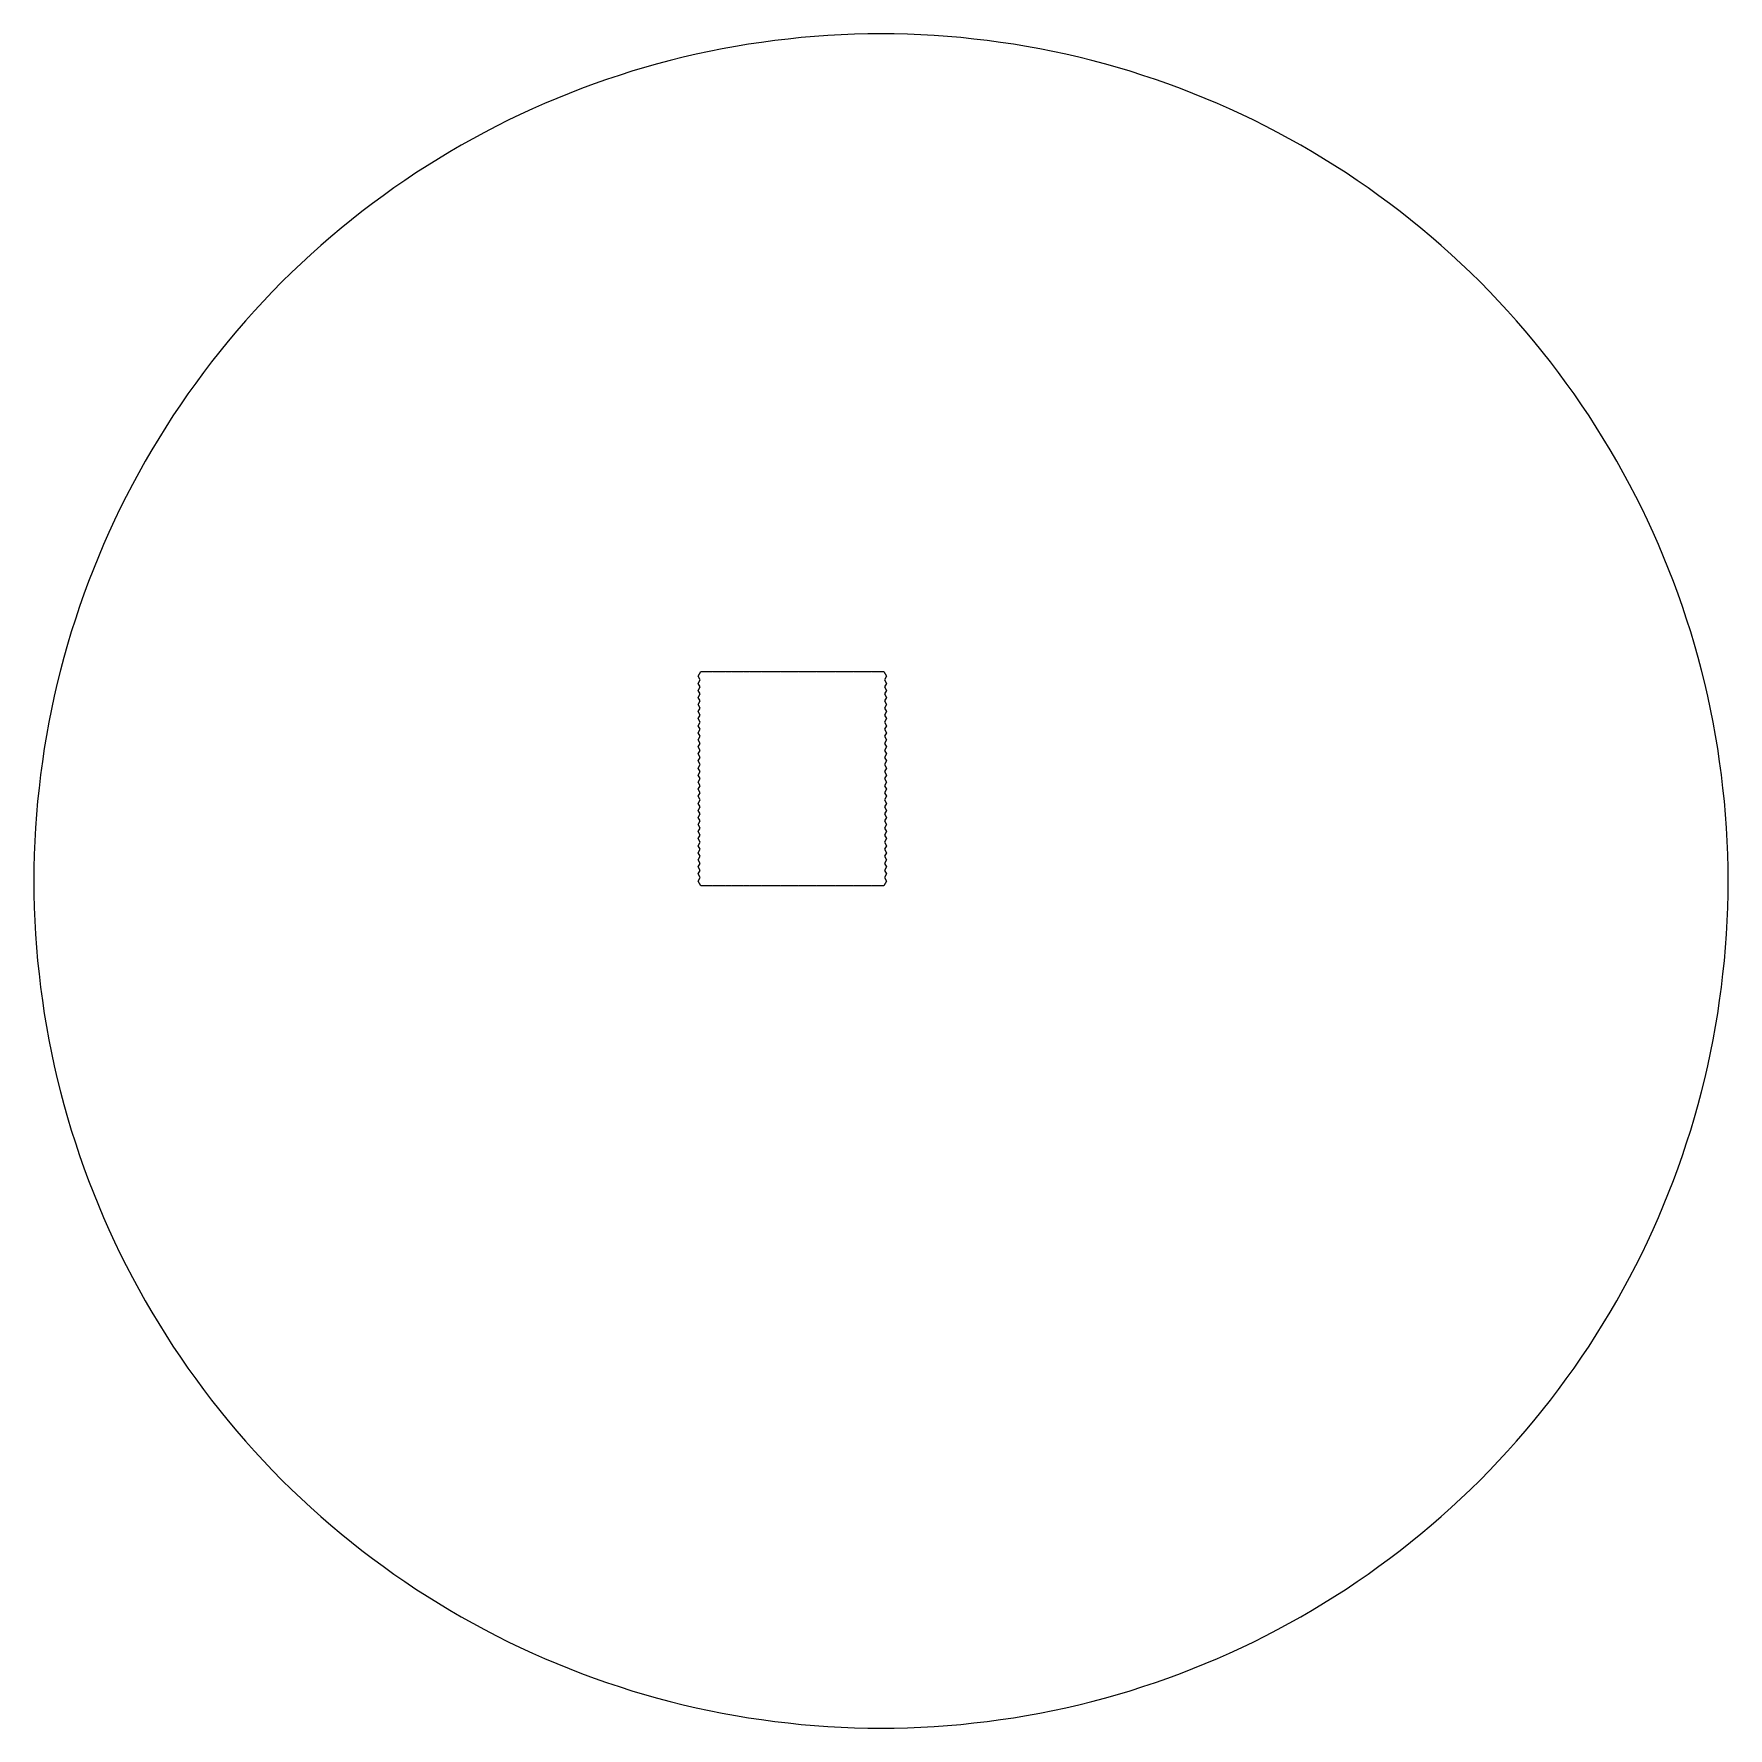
# Model space of a CAD drawing. Header units: metres. Extents: x -3000 to 3000, y -3000 to 3000.
import ezdxf

# ---------------------------------------------------------------- set-up
doc = ezdxf.new("R2010")
doc.units = ezdxf.units.M

msp = doc.modelspace()

# ---------------------------------------------------------------- linework, layer by layer
for p, q in [((0, 3000), (-47.1219, 2999.63)), ((47.1219, 2999.63), (0, 3000)), ((-562.144, 2946.86), (-608.362, 2937.67)), ((-515.787, 2955.33), (-562.144, 2946.86)), ((-469.303, 2963.07), (-515.787, 2955.33)), ((-422.704, 2970.07), (-469.303, 2963.07)), ((-376, 2976.34), (-422.704, 2970.07)), ((-329.203, 2981.88), (-376, 2976.34)), ((-282.325, 2986.69), (-329.203, 2981.88)), ((-235.377, 2990.75), (-282.325, 2986.69)), ((-188.372, 2994.08), (-235.377, 2990.75)), ((-141.319, 2996.67), (-188.372, 2994.08)), ((-94.2323, 2998.52), (-141.319, 2996.67)), ((-47.1219, 2999.63), (-94.2323, 2998.52)), ((94.2323, 2998.52), (47.1219, 2999.63)), ((141.319, 2996.67), (94.2323, 2998.52)), ((188.372, 2994.08), (141.319, 2996.67)), ((235.377, 2990.75), (188.372, 2994.08)), ((282.325, 2986.69), (235.377, 2990.75)), ((329.203, 2981.88), (282.325, 2986.69)), ((376, 2976.34), (329.203, 2981.88)), ((422.704, 2970.07), (376, 2976.34)), ((469.303, 2963.07), (422.704, 2970.07)), ((515.787, 2955.33), (469.303, 2963.07)), ((562.144, 2946.86), (515.787, 2955.33)), ((608.362, 2937.67), (562.144, 2946.86)), ((-836.973, 2880.88), (-882.121, 2867.38)), ((-791.619, 2893.67), (-836.973, 2880.88)), ((-746.07, 2905.75), (-791.619, 2893.67)), ((-700.336, 2917.11), (-746.07, 2905.75)), ((-654.43, 2927.75), (-700.336, 2917.11)), ((-608.362, 2937.67), (-654.43, 2927.75)), ((654.43, 2927.75), (608.362, 2937.67)), ((700.336, 2917.11), (654.43, 2927.75)), ((746.07, 2905.75), (700.336, 2917.11)), ((791.619, 2893.67), (746.07, 2905.75)), ((836.973, 2880.88), (791.619, 2893.67)), ((882.121, 2867.38), (836.973, 2880.88)), ((-1016.21, 2822.64), (-1060.42, 2806.33)), ((-971.752, 2838.26), (-1016.21, 2822.64)), ((-927.051, 2853.17), (-971.752, 2838.26)), ((-882.121, 2867.38), (-927.051, 2853.17)), ((927.051, 2853.17), (882.121, 2867.38)), ((971.752, 2838.26), (927.051, 2853.17)), ((1016.21, 2822.64), (971.752, 2838.26)), ((1060.42, 2806.33), (1016.21, 2822.64)), ((-1148.05, 2771.64), (-1191.44, 2753.26)), ((-1104.37, 2789.33), (-1148.05, 2771.64)), ((-1060.42, 2806.33), (-1104.37, 2789.33)), ((1104.37, 2789.33), (1060.42, 2806.33)), ((1148.05, 2771.64), (1104.37, 2789.33)), ((1191.44, 2753.26), (1148.05, 2771.64)), ((-1277.34, 2714.48), (-1319.82, 2694.08)), ((-1234.54, 2734.21), (-1277.34, 2714.48)), ((-1191.44, 2753.26), (-1234.54, 2734.21)), ((1234.54, 2734.21), (1191.44, 2753.26)), ((1277.34, 2714.48), (1234.54, 2734.21)), ((1319.82, 2694.08), (1277.34, 2714.48)), ((-1403.79, 2651.3), (-1445.26, 2628.92)), ((-1361.97, 2673.02), (-1403.79, 2651.3)), ((-1319.82, 2694.08), (-1361.97, 2673.02)), ((1361.97, 2673.02), (1319.82, 2694.08)), ((1403.79, 2651.3), (1361.97, 2673.02)), ((1445.26, 2628.92), (1403.79, 2651.3)), ((-1527.12, 2582.23), (-1567.5, 2557.92)), ((-1486.38, 2605.89), (-1527.12, 2582.23)), ((-1445.26, 2628.92), (-1486.38, 2605.89)), ((1486.38, 2605.89), (1445.26, 2628.92)), ((1527.12, 2582.23), (1486.38, 2605.89)), ((1567.5, 2557.92), (1527.12, 2582.23)), ((-1607.48, 2532.98), (-1647.07, 2507.42)), ((-1567.5, 2557.92), (-1607.48, 2532.98)), ((1607.48, 2532.98), (1567.5, 2557.92)), ((1647.07, 2507.42), (1607.48, 2532.98)), ((-1686.25, 2481.24), (-1725.02, 2454.45)), ((-1647.07, 2507.42), (-1686.25, 2481.24)), ((1686.25, 2481.24), (1647.07, 2507.42)), ((1725.02, 2454.45), (1686.25, 2481.24)), ((-1763.36, 2427.05), (-1801.26, 2399.05)), ((-1725.02, 2454.45), (-1763.36, 2427.05)), ((1763.36, 2427.05), (1725.02, 2454.45)), ((1801.26, 2399.05), (1763.36, 2427.05)), ((-1875.73, 2341.29), (-1912.27, 2311.54)), ((-1838.72, 2370.47), (-1875.73, 2341.29)), ((-1801.26, 2399.05), (-1838.72, 2370.47)), ((1838.72, 2370.47), (1801.26, 2399.05)), ((1875.73, 2341.29), (1838.72, 2370.47)), ((1912.27, 2311.54), (1875.73, 2341.29)), ((-1948.34, 2281.22), (-1983.94, 2250.33)), ((-1912.27, 2311.54), (-1948.34, 2281.22)), ((1948.34, 2281.22), (1912.27, 2311.54)), ((1983.94, 2250.33), (1948.34, 2281.22)), ((-1983.94, 2250.33), (-2019.04, 2218.89)), ((2019.04, 2218.89), (1983.94, 2250.33)), ((-2053.64, 2186.91), (-2087.74, 2154.38)), ((-2019.04, 2218.89), (-2053.64, 2186.91)), ((2053.64, 2186.91), (2019.04, 2218.89)), ((2087.74, 2154.38), (2053.64, 2186.91)), ((-2121.32, 2121.32), (-2154.38, 2087.74)), ((-2087.74, 2154.38), (-2121.32, 2121.32)), ((2121.32, 2121.32), (2087.74, 2154.38)), ((2154.38, 2087.74), (2121.32, 2121.32)), ((-2186.91, 2053.64), (-2218.89, 2019.04)), ((-2154.38, 2087.74), (-2186.91, 2053.64)), ((2186.91, 2053.64), (2154.38, 2087.74)), ((2218.89, 2019.04), (2186.91, 2053.64)), ((-2250.33, 1983.94), (-2281.22, 1948.34)), ((-2218.89, 2019.04), (-2250.33, 1983.94)), ((2250.33, 1983.94), (2218.89, 2019.04)), ((2281.22, 1948.34), (2250.33, 1983.94)), ((-2281.22, 1948.34), (-2311.54, 1912.27)), ((2311.54, 1912.27), (2281.22, 1948.34)), ((-2341.29, 1875.73), (-2370.47, 1838.72)), ((-2311.54, 1912.27), (-2341.29, 1875.73)), ((2341.29, 1875.73), (2311.54, 1912.27)), ((2370.47, 1838.72), (2341.29, 1875.73)), ((-2399.05, 1801.26), (-2427.05, 1763.36)), ((-2370.47, 1838.72), (-2399.05, 1801.26)), ((2399.05, 1801.26), (2370.47, 1838.72)), ((2427.05, 1763.36), (2399.05, 1801.26)), ((-2427.05, 1763.36), (-2454.45, 1725.02)), ((2454.45, 1725.02), (2427.05, 1763.36)), ((-2481.24, 1686.25), (-2507.42, 1647.07)), ((-2454.45, 1725.02), (-2481.24, 1686.25)), ((2481.24, 1686.25), (2454.45, 1725.02)), ((2507.42, 1647.07), (2481.24, 1686.25)), ((-2507.42, 1647.07), (-2532.98, 1607.48)), ((2532.98, 1607.48), (2507.42, 1647.07)), ((-2557.92, 1567.5), (-2582.23, 1527.12)), ((-2532.98, 1607.48), (-2557.92, 1567.5)), ((2557.92, 1567.5), (2532.98, 1607.48)), ((2582.23, 1527.12), (2557.92, 1567.5)), ((-2582.23, 1527.12), (-2605.89, 1486.38)), ((2605.89, 1486.38), (2582.23, 1527.12)), ((-2628.92, 1445.26), (-2651.3, 1403.79)), ((-2605.89, 1486.38), (-2628.92, 1445.26)), ((2628.92, 1445.26), (2605.89, 1486.38)), ((2651.3, 1403.79), (2628.92, 1445.26)), ((-2651.3, 1403.79), (-2673.02, 1361.97)), ((2673.02, 1361.97), (2651.3, 1403.79)), ((-2673.02, 1361.97), (-2694.08, 1319.82)), ((2694.08, 1319.82), (2673.02, 1361.97)), ((-2714.48, 1277.34), (-2734.21, 1234.54)), ((-2694.08, 1319.82), (-2714.48, 1277.34)), ((2714.48, 1277.34), (2694.08, 1319.82)), ((2734.21, 1234.54), (2714.48, 1277.34)), ((-2734.21, 1234.54), (-2753.26, 1191.44)), ((2753.26, 1191.44), (2734.21, 1234.54)), ((-2771.64, 1148.05), (-2789.33, 1104.37)), ((-2753.26, 1191.44), (-2771.64, 1148.05)), ((2771.64, 1148.05), (2753.26, 1191.44)), ((2789.33, 1104.37), (2771.64, 1148.05)), ((-2789.33, 1104.37), (-2806.33, 1060.42)), ((2806.33, 1060.42), (2789.33, 1104.37)), ((-2806.33, 1060.42), (-2822.64, 1016.21)), ((2822.64, 1016.21), (2806.33, 1060.42)), ((-2838.26, 971.752), (-2853.17, 927.051)), ((-2822.64, 1016.21), (-2838.26, 971.752)), ((2838.26, 971.752), (2822.64, 1016.21)), ((2853.17, 927.051), (2838.26, 971.752)), ((-2853.17, 927.051), (-2867.38, 882.121)), ((2867.38, 882.121), (2853.17, 927.051)), ((-2867.38, 882.121), (-2880.88, 836.973)), ((2880.88, 836.973), (2867.38, 882.121)), ((-2893.67, 791.619), (-2905.75, 746.07)), ((-2880.88, 836.973), (-2893.67, 791.619)), ((2893.67, 791.619), (2880.88, 836.973)), ((2905.75, 746.07), (2893.67, 791.619)), ((-2905.75, 746.07), (-2917.11, 700.336)), ((-647.868, 725), (-637.868, 742.32)), ((-640.652, 712.5), (-647.868, 725)), ((-637.868, 742.32), (-617.868, 742.32)), ((-617.868, 742.32), (-617.043, 740.891)), ((-617.043, 740.891), (-616.218, 742.32)), ((-616.218, 742.32), (-596.218, 742.32)), ((-596.218, 742.32), (-595.392, 740.891)), ((-595.392, 740.891), (-594.567, 742.32)), ((-594.567, 742.32), (-574.567, 742.32)), ((-574.567, 742.32), (-573.742, 740.891)), ((-573.742, 740.891), (-572.917, 742.32)), ((-572.917, 742.32), (-552.917, 742.32)), ((-552.917, 742.32), (-552.091, 740.891)), ((-552.091, 740.891), (-551.266, 742.32)), ((-551.266, 742.32), (-531.266, 742.32)), ((-531.266, 742.32), (-530.441, 740.891)), ((-530.441, 740.891), (-529.615, 742.32)), ((-529.615, 742.32), (-509.615, 742.32)), ((-509.615, 742.32), (-508.79, 740.891)), ((-508.79, 740.891), (-507.965, 742.32)), ((-507.965, 742.32), (-487.965, 742.32)), ((-487.965, 742.32), (-487.139, 740.891)), ((-487.139, 740.891), (-486.314, 742.32)), ((-486.314, 742.32), (-466.314, 742.32)), ((-466.314, 742.32), (-465.489, 740.891)), ((-465.489, 740.891), (-464.663, 742.32)), ((-464.663, 742.32), (-444.663, 742.32)), ((-444.663, 742.32), (-443.838, 740.891)), ((-443.838, 740.891), (-443.013, 742.32)), ((-443.013, 742.32), (-423.013, 742.32)), ((-423.013, 742.32), (-422.187, 740.891)), ((-422.187, 740.891), (-421.362, 742.32)), ((-421.362, 742.32), (-401.362, 742.32)), ((-401.362, 742.32), (-400.537, 740.891)), ((-400.537, 740.891), (-399.711, 742.32)), ((-399.711, 742.32), (-379.711, 742.32)), ((-379.711, 742.32), (-378.886, 740.891)), ((-378.886, 740.891), (-378.061, 742.32)), ((-378.061, 742.32), (-358.061, 742.32)), ((-358.061, 742.32), (-357.235, 740.891)), ((-357.235, 740.891), (-356.41, 742.32)), ((-356.41, 742.32), (-336.41, 742.32)), ((-336.41, 742.32), (-335.585, 740.891)), ((-335.585, 740.891), (-334.76, 742.32)), ((-334.76, 742.32), (-314.76, 742.32)), ((-314.76, 742.32), (-313.934, 740.891)), ((-313.934, 740.891), (-313.109, 742.32)), ((-313.109, 742.32), (-293.109, 742.32)), ((-293.109, 742.32), (-292.284, 740.891)), ((-292.284, 740.891), (-291.458, 742.32)), ((-291.458, 742.32), (-271.458, 742.32)), ((-271.458, 742.32), (-270.633, 740.891)), ((-270.633, 740.891), (-269.808, 742.32)), ((-269.808, 742.32), (-249.808, 742.32)), ((-249.808, 742.32), (-248.982, 740.891)), ((-248.982, 740.891), (-248.157, 742.32)), ((-248.157, 742.32), (-228.157, 742.32)), ((-228.157, 742.32), (-227.332, 740.891)), ((-227.332, 740.891), (-226.506, 742.32)), ((-226.506, 742.32), (-206.506, 742.32)), ((-206.506, 742.32), (-205.681, 740.891)), ((-205.681, 740.891), (-204.856, 742.32)), ((-204.856, 742.32), (-184.856, 742.32)), ((-184.856, 742.32), (-184.03, 740.891)), ((-184.03, 740.891), (-183.205, 742.32)), ((-183.205, 742.32), (-163.205, 742.32)), ((-163.205, 742.32), (-162.38, 740.891)), ((-162.38, 740.891), (-161.554, 742.32)), ((-161.554, 742.32), (-141.554, 742.32)), ((-141.554, 742.32), (-140.729, 740.891)), ((-140.729, 740.891), (-139.904, 742.32)), ((-139.904, 742.32), (-119.904, 742.32)), ((-119.904, 742.32), (-119.078, 740.891)), ((-119.078, 740.891), (-118.253, 742.32)), ((-118.253, 742.32), (-98.2532, 742.32)), ((-98.2532, 742.32), (-97.4279, 740.891)), ((-97.4279, 740.891), (-96.6025, 742.32)), ((-96.6025, 742.32), (-76.6025, 742.32)), ((-76.6025, 742.32), (-75.7772, 740.891)), ((-75.7772, 740.891), (-74.9519, 742.32)), ((-74.9519, 742.32), (-54.9519, 742.32)), ((-54.9519, 742.32), (-54.1266, 740.891)), ((-54.1266, 740.891), (-53.3013, 742.32)), ((-53.3013, 742.32), (-33.3013, 742.32)), ((-33.3013, 742.32), (-32.476, 740.891)), ((-32.476, 740.891), (-31.6506, 742.32)), ((-31.6506, 742.32), (-11.6506, 742.32)), ((-11.6506, 742.32), (-10.8253, 740.891)), ((-10.8253, 740.891), (-10, 742.32)), ((-10, 742.32), (10, 742.32)), ((10, 742.32), (20, 725)), ((20, 725), (12.7831, 712.5)), ((2917.11, 700.336), (2905.75, 746.07)), ((-2917.11, 700.336), (-2927.75, 654.43)), ((-647.868, 700), (-640.652, 712.5)), ((-640.652, 687.5), (-647.868, 700)), ((-647.868, 675), (-640.652, 687.5)), ((-640.652, 662.5), (-647.868, 675)), ((-647.868, 650), (-640.652, 662.5)), ((12.7831, 712.5), (20, 700)), ((20, 700), (12.7831, 687.5)), ((12.7831, 687.5), (20, 675)), ((20, 675), (12.7831, 662.5)), ((12.7831, 662.5), (20, 650)), ((2927.75, 654.43), (2917.11, 700.336)), ((-2937.67, 608.362), (-2946.86, 562.144)), ((-2927.75, 654.43), (-2937.67, 608.362)), ((-640.652, 637.5), (-647.868, 650)), ((-647.868, 625), (-640.652, 637.5)), ((-640.652, 612.5), (-647.868, 625)), ((-647.868, 600), (-640.652, 612.5)), ((-640.652, 587.5), (-647.868, 600)), ((20, 650), (12.7831, 637.5)), ((12.7831, 637.5), (20, 625)), ((20, 625), (12.7831, 612.5)), ((12.7831, 612.5), (20, 600)), ((20, 600), (12.7831, 587.5)), ((2937.67, 608.362), (2927.75, 654.43)), ((2946.86, 562.144), (2937.67, 608.362)), ((-2946.86, 562.144), (-2955.33, 515.787)), ((-647.868, 575), (-640.652, 587.5)), ((-640.652, 562.5), (-647.868, 575)), ((-647.868, 550), (-640.652, 562.5)), ((-640.652, 537.5), (-647.868, 550)), ((12.7831, 587.5), (20, 575)), ((20, 575), (12.7831, 562.5)), ((12.7831, 562.5), (20, 550)), ((20, 550), (12.7831, 537.5)), ((2955.33, 515.787), (2946.86, 562.144)), ((-2955.33, 515.787), (-2963.07, 469.303)), ((-647.868, 525), (-640.652, 537.5)), ((-640.652, 512.5), (-647.868, 525)), ((-647.868, 500), (-640.652, 512.5)), ((-640.652, 487.5), (-647.868, 500)), ((-647.868, 475), (-640.652, 487.5)), ((12.7831, 537.5), (20, 525)), ((20, 525), (12.7831, 512.5)), ((12.7831, 512.5), (20, 500)), ((20, 500), (12.7831, 487.5)), ((12.7831, 487.5), (20, 475)), ((2963.07, 469.303), (2955.33, 515.787)), ((-2970.07, 422.704), (-2976.34, 376)), ((-2963.07, 469.303), (-2970.07, 422.704)), ((-640.652, 462.5), (-647.868, 475)), ((-647.868, 450), (-640.652, 462.5)), ((-640.652, 437.5), (-647.868, 450)), ((-647.868, 425), (-640.652, 437.5)), ((-640.652, 412.5), (-647.868, 425)), ((20, 475), (12.7831, 462.5)), ((12.7831, 462.5), (20, 450)), ((20, 450), (12.7831, 437.5)), ((12.7831, 437.5), (20, 425)), ((20, 425), (12.7831, 412.5)), ((2970.07, 422.704), (2963.07, 469.303)), ((2976.34, 376), (2970.07, 422.704)), ((-2976.34, 376), (-2981.88, 329.203)), ((-647.868, 400), (-640.652, 412.5)), ((-640.652, 387.5), (-647.868, 400)), ((-647.868, 375), (-640.652, 387.5)), ((-640.652, 362.5), (-647.868, 375)), ((-647.868, 350), (-640.652, 362.5)), ((12.7831, 412.5), (20, 400)), ((20, 400), (12.7831, 387.5)), ((12.7831, 387.5), (20, 375)), ((20, 375), (12.7831, 362.5)), ((12.7831, 362.5), (20, 350)), ((2981.88, 329.203), (2976.34, 376)), ((-2981.88, 329.203), (-2986.69, 282.325)), ((-640.652, 337.5), (-647.868, 350)), ((-647.868, 325), (-640.652, 337.5)), ((-640.652, 312.5), (-647.868, 325)), ((-647.868, 300), (-640.652, 312.5)), ((-640.652, 287.5), (-647.868, 300)), ((20, 350), (12.7831, 337.5)), ((12.7831, 337.5), (20, 325)), ((20, 325), (12.7831, 312.5)), ((12.7831, 312.5), (20, 300)), ((20, 300), (12.7831, 287.5)), ((2986.69, 282.325), (2981.88, 329.203)), ((-2986.69, 282.325), (-2990.75, 235.377)), ((-647.868, 275), (-640.652, 287.5)), ((-640.652, 262.5), (-647.868, 275)), ((-647.868, 250), (-640.652, 262.5)), ((-640.652, 237.5), (-647.868, 250)), ((12.7831, 287.5), (20, 275)), ((20, 275), (12.7831, 262.5)), ((12.7831, 262.5), (20, 250)), ((20, 250), (12.7831, 237.5)), ((2990.75, 235.377), (2986.69, 282.325)), ((-2994.08, 188.372), (-2996.67, 141.319)), ((-2990.75, 235.377), (-2994.08, 188.372)), ((-647.868, 225), (-640.652, 237.5)), ((-640.652, 212.5), (-647.868, 225)), ((-647.868, 200), (-640.652, 212.5)), ((-640.652, 187.5), (-647.868, 200)), ((-647.868, 175), (-640.652, 187.5)), ((12.7831, 237.5), (20, 225)), ((20, 225), (12.7831, 212.5)), ((12.7831, 212.5), (20, 200)), ((20, 200), (12.7831, 187.5)), ((12.7831, 187.5), (20, 175)), ((2994.08, 188.372), (2990.75, 235.377)), ((2996.67, 141.319), (2994.08, 188.372)), ((-2996.67, 141.319), (-2998.52, 94.2323)), ((-640.652, 162.5), (-647.868, 175)), ((-647.868, 150), (-640.652, 162.5)), ((-640.652, 137.5), (-647.868, 150)), ((-647.868, 125), (-640.652, 137.5)), ((-640.652, 112.5), (-647.868, 125)), ((20, 175), (12.7831, 162.5)), ((12.7831, 162.5), (20, 150)), ((20, 150), (12.7831, 137.5)), ((12.7831, 137.5), (20, 125)), ((20, 125), (12.7831, 112.5)), ((2998.52, 94.2323), (2996.67, 141.319)), ((-2998.52, 94.2323), (-2999.63, 47.1219)), ((-647.868, 100), (-640.652, 112.5)), ((-640.652, 87.5), (-647.868, 100)), ((-647.868, 75), (-640.652, 87.5)), ((-640.652, 62.5), (-647.868, 75)), ((-647.868, 50), (-640.652, 62.5)), ((12.7831, 112.5), (20, 100)), ((20, 100), (12.7831, 87.5)), ((12.7831, 87.5), (20, 75)), ((20, 75), (12.7831, 62.5)), ((12.7831, 62.5), (20, 50)), ((2999.63, 47.1219), (2998.52, 94.2323)), ((-2999.63, 47.1219), (-3000, 0)), ((-3000, 0), (-2999.63, -47.1219)), ((-640.652, 37.5), (-647.868, 50)), ((-647.868, 25), (-640.652, 37.5)), ((-640.652, 12.5), (-647.868, 25)), ((-647.868, 0), (-640.652, 12.5)), ((-637.868, -17.3205), (-647.868, 0)), ((20, 0), (10, -17.3205)), ((20, 50), (12.7831, 37.5)), ((12.7831, 37.5), (20, 25)), ((20, 25), (12.7831, 12.5)), ((12.7831, 12.5), (20, 0)), ((3000, 0), (2999.63, 47.1219)), ((2999.63, -47.1219), (3000, 0)), ((-2999.63, -47.1219), (-2998.52, -94.2323)), ((-617.868, -17.3205), (-637.868, -17.3205)), ((-617.043, -15.891), (-617.868, -17.3205)), ((-616.218, -17.3205), (-617.043, -15.891)), ((-596.218, -17.3205), (-616.218, -17.3205)), ((-595.392, -15.891), (-596.218, -17.3205)), ((-594.567, -17.3205), (-595.392, -15.891)), ((-574.567, -17.3205), (-594.567, -17.3205)), ((-573.742, -15.891), (-574.567, -17.3205)), ((-572.917, -17.3205), (-573.742, -15.891)), ((-552.917, -17.3205), (-572.917, -17.3205)), ((-552.091, -15.891), (-552.917, -17.3205)), ((-551.266, -17.3205), (-552.091, -15.891)), ((-531.266, -17.3205), (-551.266, -17.3205)), ((-530.441, -15.891), (-531.266, -17.3205)), ((-529.615, -17.3205), (-530.441, -15.891)), ((-509.615, -17.3205), (-529.615, -17.3205)), ((-508.79, -15.891), (-509.615, -17.3205)), ((-507.965, -17.3205), (-508.79, -15.891)), ((-487.965, -17.3205), (-507.965, -17.3205)), ((-487.139, -15.891), (-487.965, -17.3205)), ((-486.314, -17.3205), (-487.139, -15.891)), ((-466.314, -17.3205), (-486.314, -17.3205)), ((-465.489, -15.891), (-466.314, -17.3205)), ((-464.663, -17.3205), (-465.489, -15.891)), ((-444.663, -17.3205), (-464.663, -17.3205)), ((-443.838, -15.891), (-444.663, -17.3205)), ((-443.013, -17.3205), (-443.838, -15.891)), ((-423.013, -17.3205), (-443.013, -17.3205)), ((-422.187, -15.891), (-423.013, -17.3205)), ((-421.362, -17.3205), (-422.187, -15.891)), ((-401.362, -17.3205), (-421.362, -17.3205)), ((-400.537, -15.891), (-401.362, -17.3205)), ((-399.711, -17.3205), (-400.537, -15.891)), ((-379.711, -17.3205), (-399.711, -17.3205)), ((-378.886, -15.891), (-379.711, -17.3205)), ((-378.061, -17.3205), (-378.886, -15.891)), ((-358.061, -17.3205), (-378.061, -17.3205)), ((-357.235, -15.891), (-358.061, -17.3205)), ((-356.41, -17.3205), (-357.235, -15.891)), ((-336.41, -17.3205), (-356.41, -17.3205)), ((-335.585, -15.891), (-336.41, -17.3205)), ((-334.76, -17.3205), (-335.585, -15.891)), ((-314.76, -17.3205), (-334.76, -17.3205)), ((-313.934, -15.891), (-314.76, -17.3205)), ((-313.109, -17.3205), (-313.934, -15.891)), ((-293.109, -17.3205), (-313.109, -17.3205)), ((-292.284, -15.891), (-293.109, -17.3205)), ((-291.458, -17.3205), (-292.284, -15.891)), ((-271.458, -17.3205), (-291.458, -17.3205)), ((-270.633, -15.891), (-271.458, -17.3205)), ((-269.808, -17.3205), (-270.633, -15.891)), ((-249.808, -17.3205), (-269.808, -17.3205)), ((-248.982, -15.891), (-249.808, -17.3205)), ((-248.157, -17.3205), (-248.982, -15.891)), ((-228.157, -17.3205), (-248.157, -17.3205)), ((-227.332, -15.891), (-228.157, -17.3205)), ((-226.506, -17.3205), (-227.332, -15.891)), ((-206.506, -17.3205), (-226.506, -17.3205)), ((-205.681, -15.891), (-206.506, -17.3205)), ((-204.856, -17.3205), (-205.681, -15.891)), ((-184.856, -17.3205), (-204.856, -17.3205)), ((-184.03, -15.891), (-184.856, -17.3205)), ((-183.205, -17.3205), (-184.03, -15.891)), ((-163.205, -17.3205), (-183.205, -17.3205)), ((-162.38, -15.891), (-163.205, -17.3205)), ((-161.554, -17.3205), (-162.38, -15.891)), ((-141.554, -17.3205), (-161.554, -17.3205)), ((-140.729, -15.891), (-141.554, -17.3205)), ((-139.904, -17.3205), (-140.729, -15.891)), ((-119.904, -17.3205), (-139.904, -17.3205)), ((-119.078, -15.891), (-119.904, -17.3205)), ((-118.253, -17.3205), (-119.078, -15.891)), ((-98.2532, -17.3205), (-118.253, -17.3205)), ((-97.4279, -15.891), (-98.2532, -17.3205)), ((-96.6025, -17.3205), (-97.4279, -15.891)), ((-76.6025, -17.3205), (-96.6025, -17.3205)), ((-75.7772, -15.891), (-76.6025, -17.3205)), ((-74.9519, -17.3205), (-75.7772, -15.891)), ((-54.9519, -17.3205), (-74.9519, -17.3205)), ((-54.1266, -15.891), (-54.9519, -17.3205)), ((-53.3013, -17.3205), (-54.1266, -15.891)), ((-33.3013, -17.3205), (-53.3013, -17.3205)), ((-32.476, -15.891), (-33.3013, -17.3205)), ((-31.6506, -17.3205), (-32.476, -15.891)), ((-11.6506, -17.3205), (-31.6506, -17.3205)), ((-10.8253, -15.891), (-11.6506, -17.3205)), ((-10, -17.3205), (-10.8253, -15.891)), ((10, -17.3205), (-10, -17.3205)), ((2998.52, -94.2323), (2999.63, -47.1219)), ((-2998.52, -94.2323), (-2996.67, -141.319)), ((2996.67, -141.319), (2998.52, -94.2323)), ((-2996.67, -141.319), (-2994.08, -188.372)), ((2994.08, -188.372), (2996.67, -141.319)), ((-2994.08, -188.372), (-2990.75, -235.377)), ((-2990.75, -235.377), (-2986.69, -282.325)), ((2986.69, -282.325), (2990.75, -235.377)), ((2990.75, -235.377), (2994.08, -188.372)), ((-2986.69, -282.325), (-2981.88, -329.203)), ((2981.88, -329.203), (2986.69, -282.325)), ((-2981.88, -329.203), (-2976.34, -376)), ((2976.34, -376), (2981.88, -329.203)), ((-2976.34, -376), (-2970.07, -422.704)), ((2970.07, -422.704), (2976.34, -376)), ((-2970.07, -422.704), (-2963.07, -469.303)), ((-2963.07, -469.303), (-2955.33, -515.787)), ((2955.33, -515.787), (2963.07, -469.303)), ((2963.07, -469.303), (2970.07, -422.704)), ((-2955.33, -515.787), (-2946.86, -562.144)), ((2946.86, -562.144), (2955.33, -515.787)), ((-2946.86, -562.144), (-2937.67, -608.362)), ((2937.67, -608.362), (2946.86, -562.144)), ((-2937.67, -608.362), (-2927.75, -654.43)), ((-2927.75, -654.43), (-2917.11, -700.336)), ((2917.11, -700.336), (2927.75, -654.43)), ((2927.75, -654.43), (2937.67, -608.362)), ((-2917.11, -700.336), (-2905.75, -746.07)), ((2905.75, -746.07), (2917.11, -700.336)), ((-2905.75, -746.07), (-2893.67, -791.619)), ((2893.67, -791.619), (2905.75, -746.07)), ((-2893.67, -791.619), (-2880.88, -836.973)), ((-2880.88, -836.973), (-2867.38, -882.121)), ((2867.38, -882.121), (2880.88, -836.973)), ((2880.88, -836.973), (2893.67, -791.619)), ((-2867.38, -882.121), (-2853.17, -927.051)), ((2853.17, -927.051), (2867.38, -882.121)), ((-2853.17, -927.051), (-2838.26, -971.752)), ((2838.26, -971.752), (2853.17, -927.051)), ((-2838.26, -971.752), (-2822.64, -1016.21)), ((-2822.64, -1016.21), (-2806.33, -1060.42)), ((2806.33, -1060.42), (2822.64, -1016.21)), ((2822.64, -1016.21), (2838.26, -971.752)), ((-2806.33, -1060.42), (-2789.33, -1104.37)), ((2789.33, -1104.37), (2806.33, -1060.42)), ((-2789.33, -1104.37), (-2771.64, -1148.05)), ((2771.64, -1148.05), (2789.33, -1104.37)), ((-2771.64, -1148.05), (-2753.26, -1191.44)), ((-2753.26, -1191.44), (-2734.21, -1234.54)), ((2734.21, -1234.54), (2753.26, -1191.44)), ((2753.26, -1191.44), (2771.64, -1148.05)), ((-2734.21, -1234.54), (-2714.48, -1277.34)), ((2714.48, -1277.34), (2734.21, -1234.54)), ((-2714.48, -1277.34), (-2694.08, -1319.82)), ((-2694.08, -1319.82), (-2673.02, -1361.97)), ((2673.02, -1361.97), (2694.08, -1319.82)), ((2694.08, -1319.82), (2714.48, -1277.34)), ((-2673.02, -1361.97), (-2651.3, -1403.79)), ((2651.3, -1403.79), (2673.02, -1361.97)), ((-2651.3, -1403.79), (-2628.92, -1445.26)), ((2628.92, -1445.26), (2651.3, -1403.79)), ((-2628.92, -1445.26), (-2605.89, -1486.38)), ((-2605.89, -1486.38), (-2582.23, -1527.12)), ((2582.23, -1527.12), (2605.89, -1486.38)), ((2605.89, -1486.38), (2628.92, -1445.26)), ((-2582.23, -1527.12), (-2557.92, -1567.5)), ((2557.92, -1567.5), (2582.23, -1527.12)), ((-2557.92, -1567.5), (-2532.98, -1607.48)), ((-2532.98, -1607.48), (-2507.42, -1647.07)), ((2507.42, -1647.07), (2532.98, -1607.48)), ((2532.98, -1607.48), (2557.92, -1567.5)), ((-2507.42, -1647.07), (-2481.24, -1686.25)), ((2481.24, -1686.25), (2507.42, -1647.07)), ((-2481.24, -1686.25), (-2454.45, -1725.02)), ((-2454.45, -1725.02), (-2427.05, -1763.36)), ((2427.05, -1763.36), (2454.45, -1725.02)), ((2454.45, -1725.02), (2481.24, -1686.25)), ((-2427.05, -1763.36), (-2399.05, -1801.26)), ((2399.05, -1801.26), (2427.05, -1763.36)), ((-2399.05, -1801.26), (-2370.47, -1838.72)), ((-2370.47, -1838.72), (-2341.29, -1875.73)), ((2341.29, -1875.73), (2370.47, -1838.72)), ((2370.47, -1838.72), (2399.05, -1801.26)), ((-2341.29, -1875.73), (-2311.54, -1912.27)), ((-2311.54, -1912.27), (-2281.22, -1948.34)), ((2281.22, -1948.34), (2311.54, -1912.27)), ((2311.54, -1912.27), (2341.29, -1875.73)), ((-2281.22, -1948.34), (-2250.33, -1983.94)), ((2250.33, -1983.94), (2281.22, -1948.34)), ((-2250.33, -1983.94), (-2218.89, -2019.04)), ((-2218.89, -2019.04), (-2186.91, -2053.64)), ((2186.91, -2053.64), (2218.89, -2019.04)), ((2218.89, -2019.04), (2250.33, -1983.94)), ((-2186.91, -2053.64), (-2154.38, -2087.74)), ((-2154.38, -2087.74), (-2121.32, -2121.32)), ((2121.32, -2121.32), (2154.38, -2087.74)), ((2154.38, -2087.74), (2186.91, -2053.64)), ((-2121.32, -2121.32), (-2087.74, -2154.38)), ((-2087.74, -2154.38), (-2053.64, -2186.91)), ((2053.64, -2186.91), (2087.74, -2154.38)), ((2087.74, -2154.38), (2121.32, -2121.32)), ((-2053.64, -2186.91), (-2019.04, -2218.89)), ((-2019.04, -2218.89), (-1983.94, -2250.33)), ((1983.94, -2250.33), (2019.04, -2218.89)), ((2019.04, -2218.89), (2053.64, -2186.91)), ((-1983.94, -2250.33), (-1948.34, -2281.22)), ((1948.34, -2281.22), (1983.94, -2250.33)), ((-1948.34, -2281.22), (-1912.27, -2311.54)), ((-1912.27, -2311.54), (-1875.73, -2341.29)), ((1875.73, -2341.29), (1912.27, -2311.54)), ((1912.27, -2311.54), (1948.34, -2281.22)), ((-1875.73, -2341.29), (-1838.72, -2370.47)), ((-1838.72, -2370.47), (-1801.26, -2399.05)), ((-1801.26, -2399.05), (-1763.36, -2427.05)), ((1763.36, -2427.05), (1801.26, -2399.05)), ((1801.26, -2399.05), (1838.72, -2370.47)), ((1838.72, -2370.47), (1875.73, -2341.29)), ((-1763.36, -2427.05), (-1725.02, -2454.45)), ((-1725.02, -2454.45), (-1686.25, -2481.24)), ((1686.25, -2481.24), (1725.02, -2454.45)), ((1725.02, -2454.45), (1763.36, -2427.05)), ((-1686.25, -2481.24), (-1647.07, -2507.42)), ((-1647.07, -2507.42), (-1607.48, -2532.98)), ((1607.48, -2532.98), (1647.07, -2507.42)), ((1647.07, -2507.42), (1686.25, -2481.24)), ((-1607.48, -2532.98), (-1567.5, -2557.92)), ((-1567.5, -2557.92), (-1527.12, -2582.23)), ((1527.12, -2582.23), (1567.5, -2557.92)), ((1567.5, -2557.92), (1607.48, -2532.98)), ((-1527.12, -2582.23), (-1486.38, -2605.89)), ((-1486.38, -2605.89), (-1445.26, -2628.92)), ((-1445.26, -2628.92), (-1403.79, -2651.3)), ((1403.79, -2651.3), (1445.26, -2628.92)), ((1445.26, -2628.92), (1486.38, -2605.89)), ((1486.38, -2605.89), (1527.12, -2582.23)), ((-1403.79, -2651.3), (-1361.97, -2673.02)), ((-1361.97, -2673.02), (-1319.82, -2694.08)), ((-1319.82, -2694.08), (-1277.34, -2714.48)), ((1277.34, -2714.48), (1319.82, -2694.08)), ((1319.82, -2694.08), (1361.97, -2673.02)), ((1361.97, -2673.02), (1403.79, -2651.3)), ((-1277.34, -2714.48), (-1234.54, -2734.21)), ((-1234.54, -2734.21), (-1191.44, -2753.26)), ((-1191.44, -2753.26), (-1148.05, -2771.64)), ((1148.05, -2771.64), (1191.44, -2753.26)), ((1191.44, -2753.26), (1234.54, -2734.21)), ((1234.54, -2734.21), (1277.34, -2714.48)), ((-1148.05, -2771.64), (-1104.37, -2789.33)), ((-1104.37, -2789.33), (-1060.42, -2806.33)), ((-1060.42, -2806.33), (-1016.21, -2822.64)), ((1016.21, -2822.64), (1060.42, -2806.33)), ((1060.42, -2806.33), (1104.37, -2789.33)), ((1104.37, -2789.33), (1148.05, -2771.64)), ((-1016.21, -2822.64), (-971.752, -2838.26)), ((-971.752, -2838.26), (-927.051, -2853.17)), ((-927.051, -2853.17), (-882.121, -2867.38)), ((-882.121, -2867.38), (-836.973, -2880.88)), ((836.973, -2880.88), (882.121, -2867.38)), ((882.121, -2867.38), (927.051, -2853.17)), ((927.051, -2853.17), (971.752, -2838.26)), ((971.752, -2838.26), (1016.21, -2822.64)), ((-836.973, -2880.88), (-791.619, -2893.67)), ((-791.619, -2893.67), (-746.07, -2905.75)), ((-746.07, -2905.75), (-700.336, -2917.11)), ((-700.336, -2917.11), (-654.43, -2927.75)), ((-654.43, -2927.75), (-608.362, -2937.67)), ((-608.362, -2937.67), (-562.144, -2946.86)), ((562.144, -2946.86), (608.362, -2937.67)), ((608.362, -2937.67), (654.43, -2927.75)), ((654.43, -2927.75), (700.336, -2917.11)), ((700.336, -2917.11), (746.07, -2905.75)), ((746.07, -2905.75), (791.619, -2893.67)), ((791.619, -2893.67), (836.973, -2880.88)), ((-562.144, -2946.86), (-515.787, -2955.33)), ((-515.787, -2955.33), (-469.303, -2963.07)), ((-469.303, -2963.07), (-422.704, -2970.07)), ((-422.704, -2970.07), (-376, -2976.34)), ((-376, -2976.34), (-329.203, -2981.88)), ((-329.203, -2981.88), (-282.325, -2986.69)), ((-282.325, -2986.69), (-235.377, -2990.75)), ((-235.377, -2990.75), (-188.372, -2994.08)), ((-188.372, -2994.08), (-141.319, -2996.67)), ((-141.319, -2996.67), (-94.2323, -2998.52)), ((-94.2323, -2998.52), (-47.1219, -2999.63)), ((-47.1219, -2999.63), (0, -3000)), ((0, -3000), (47.1219, -2999.63)), ((47.1219, -2999.63), (94.2323, -2998.52)), ((94.2323, -2998.52), (141.319, -2996.67)), ((141.319, -2996.67), (188.372, -2994.08)), ((188.372, -2994.08), (235.377, -2990.75)), ((235.377, -2990.75), (282.325, -2986.69)), ((282.325, -2986.69), (329.203, -2981.88)), ((329.203, -2981.88), (376, -2976.34)), ((376, -2976.34), (422.704, -2970.07)), ((422.704, -2970.07), (469.303, -2963.07)), ((469.303, -2963.07), (515.787, -2955.33)), ((515.787, -2955.33), (562.144, -2946.86))]:
    msp.add_line(p, q)

doc.saveas('drawing.dxf')
